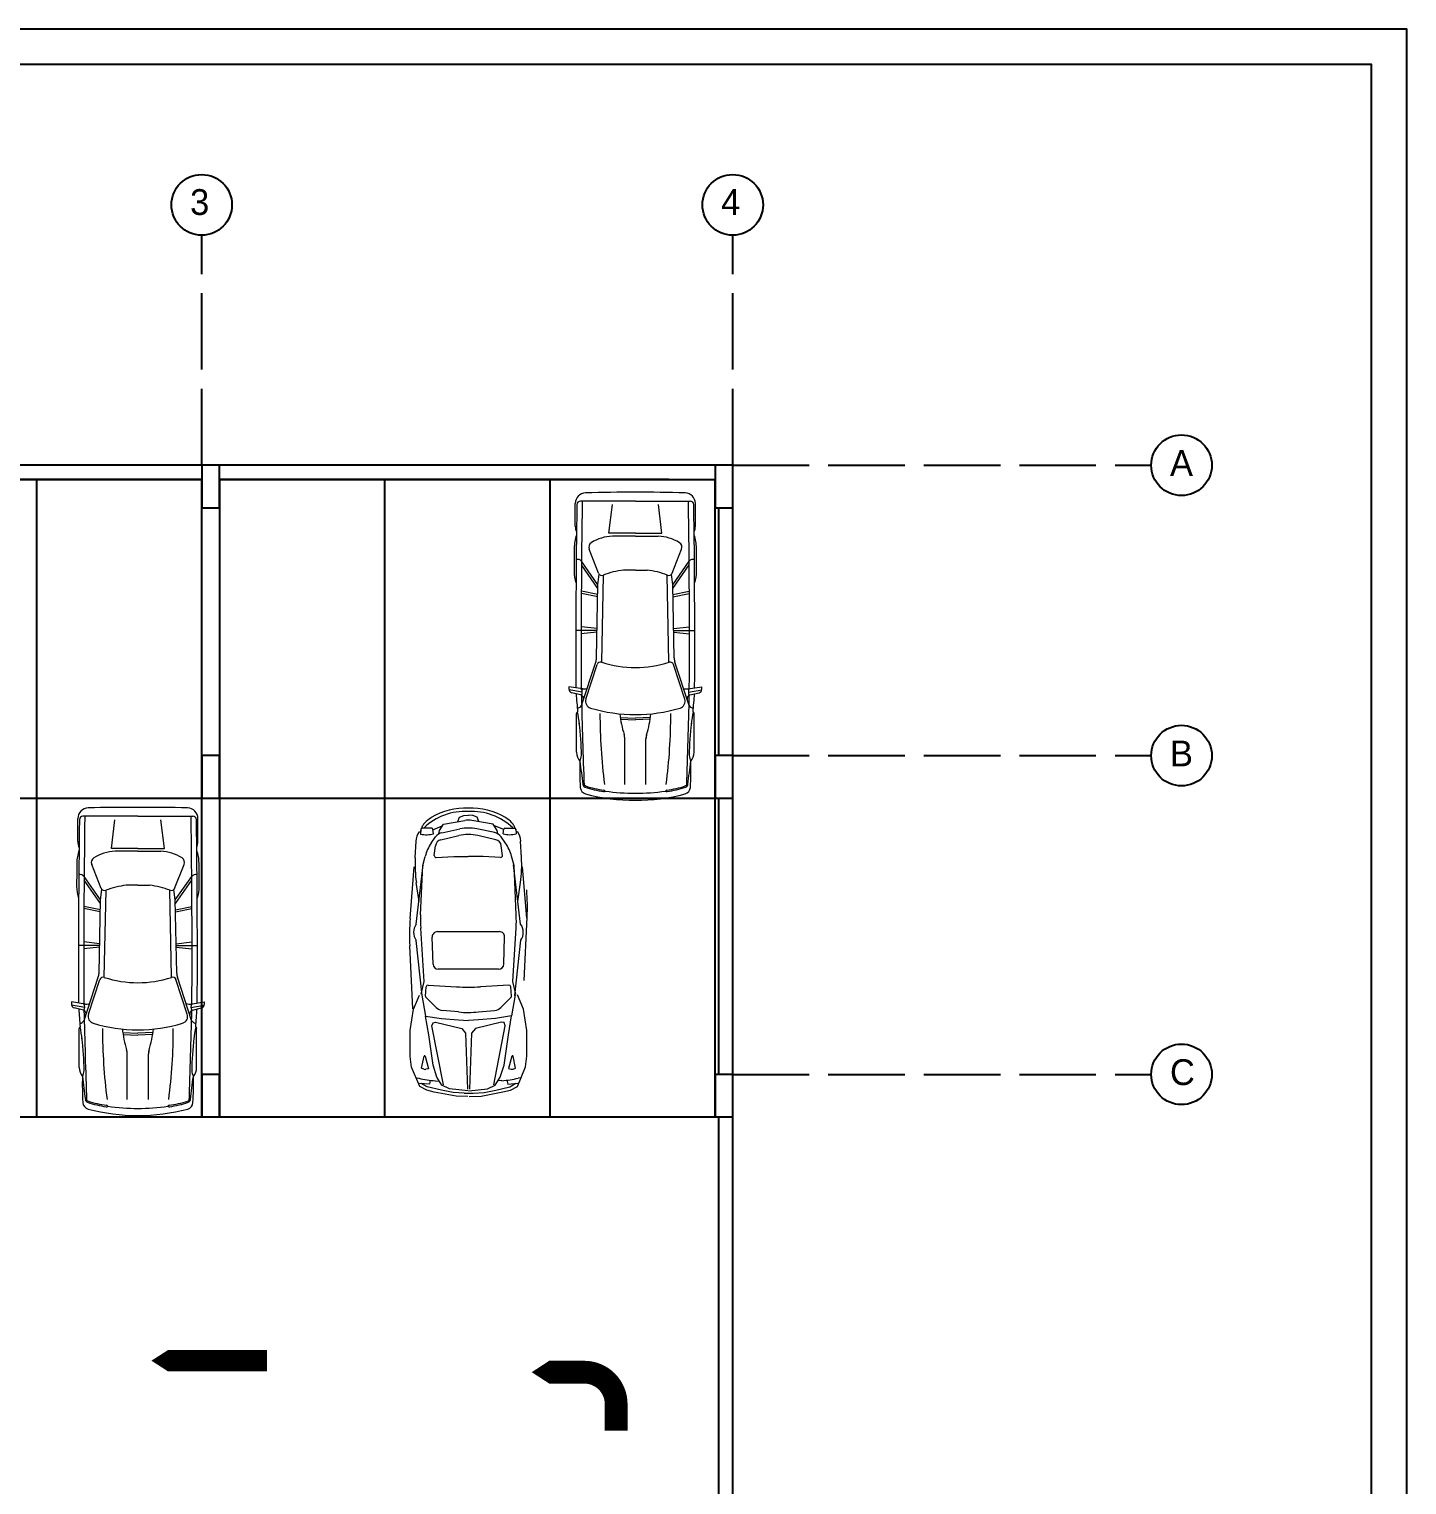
# Model space of a CAD drawing. Header units: metres. Extents: x -525 to 413, y -37 to 272.
# Drawn here: x -2.33 to 17.13, y 64.77 to 85.33 of the extents above; entities that cross this region are included whole.
import ezdxf

# ---------------------------------------------------------------- set-up
doc = ezdxf.new("R2010")
doc.units = ezdxf.units.M
doc.header["$MEASUREMENT"] = 0
doc.linetypes.add('ACAD_ISO02W100', pattern=[15, 12, -3])
doc.linetypes.add('DOT', pattern=[0.25, 0, -0.25])
doc.layers.get('0').update_dxf_attribs({"color": 254})
doc.layers.add('AUTOS', color=254, linetype='Continuous', lineweight=20)
doc.layers.add('SIMBOLOGIA', color=254, linetype='Continuous', lineweight=18)
for name, color, linetype in [('L.COLUMNA', 254, 'Continuous'), ('letra', 254, 'DOT'), ('NOFIJO', 254, 'Continuous')]:
    doc.layers.add(name, color=color, linetype=linetype)
doc.styles.get("Standard").update_dxf_attribs({"font": 'HTOWERT.TTF', "height": 0.08})

msp = doc.modelspace()

# ---------------------------------------------------------------- linework, layer by layer
at = {"ltscale": 0.02}
for p, q in [((-0.193, 78.969), (-6.893, 78.969)), ((-2.226, 78.969), (-2.226, 69.969)), ((0.107, 78.969), (-0.193, 78.969)), ((0.107, 74.469), (0.107, 78.969)), ((6.707, 78.969), (0.357, 78.969)), ((0.357, 78.969), (0.357, 74.469)), ((2.69, 78.969), (2.69, 69.969)), ((5.024, 78.969), (5.024, 69.969)), ((7.357, 74.469), (7.357, 78.969)), ((-6.893, 74.469), (0.107, 74.469)), ((0.107, 69.969), (0.107, 74.469)), ((0.357, 74.469), (7.357, 74.469)), ((0.357, 74.469), (0.357, 69.969)), ((7.357, 69.969), (7.357, 74.469)), ((-6.893, 69.969), (0.107, 69.969)), ((0.357, 69.969), (7.357, 69.969))]:
    msp.add_line(p, q, dxfattribs=at)
for p, q in [((-6.893, 78.969), (0.107, 78.969)), ((0.357, 78.969), (7.357, 78.969)), ((7.407, 78.569), (7.407, 75.069)), ((7.407, 74.469), (7.407, 70.569)), ((7.407, 69.969), (7.407, 63.969))]:
    msp.add_line(p, q)
at = {"linetype": 'Continuous'}
for points in [[(-24.871, 85.327), (-24.871, 25.927), (17.129, 25.927), (17.129, 85.327)], [(-24.371, 84.827), (-24.371, 26.427), (16.629, 26.427), (16.629, 84.827)]]:
    msp.add_lwpolyline(points, close=True, dxfattribs=at)
msp.add_lwpolyline([(-14.393, 39.169), (7.607, 39.169), (7.607, 79.169), (-14.393, 79.169)], close=True)
at = {"ltscale": 0.2}
for centre in [(0.107, 82.845), (7.607, 82.845), (13.946, 79.169), (13.946, 75.069), (13.946, 70.569)]:
    msp.add_circle(centre, 0.428, dxfattribs=at)
at = {"layer": 'AUTOS'}
for p, q in [((5.384, 78.31), (5.384, 78.63)), ((6.232, 78.663), (5.456, 78.663)), ((5.857, 78.208), (5.907, 78.613)), ((6.232, 78.663), (7.007, 78.663)), ((6.607, 78.208), (6.557, 78.613)), ((7.08, 78.31), (7.08, 78.63)), ((6.232, 78.208), (5.857, 78.208)), ((6.232, 78.168), (5.908, 78.168)), ((6.232, 78.208), (6.607, 78.208)), ((6.232, 78.168), (6.555, 78.168)), ((5.713, 77.645), (5.579, 77.983)), ((6.751, 77.645), (6.884, 77.983)), ((5.704, 77.482), (5.472, 77.814)), ((5.703, 77.431), (5.472, 77.762)), ((6.76, 77.482), (6.991, 77.814)), ((6.761, 77.431), (6.992, 77.762)), ((5.704, 77.482), (5.723, 77.629)), ((5.757, 76.388), (5.782, 77.618)), ((6.232, 77.688), (6.067, 77.688)), ((6.232, 77.688), (6.397, 77.688)), ((6.707, 76.388), (6.682, 77.618)), ((6.76, 77.482), (6.741, 77.629)), ((5.701, 77.344), (5.469, 77.389)), ((5.701, 77.313), (5.469, 77.359)), ((5.683, 76.448), (5.704, 77.482)), ((6.781, 76.448), (6.76, 77.482)), ((6.762, 77.344), (6.994, 77.389)), ((6.763, 77.313), (6.994, 77.359)), ((5.691, 76.863), (5.468, 76.888)), ((6.772, 76.863), (6.996, 76.888)), ((5.691, 76.838), (5.393, 76.838)), ((5.69, 76.813), (5.467, 76.788)), ((6.773, 76.838), (7.071, 76.838)), ((6.773, 76.813), (6.996, 76.788)), ((5.473, 75.779), (5.673, 76.389)), ((5.534, 75.867), (5.694, 76.356)), ((6.93, 75.867), (6.77, 76.356)), ((6.99, 75.779), (6.79, 76.389)), ((5.488, 76.011), (5.294, 76.041)), ((5.482, 75.964), (5.295, 75.998)), ((5.462, 75.926), (5.332, 75.957)), ((6.975, 76.011), (7.17, 76.041)), ((6.981, 75.964), (7.169, 75.998)), ((7.001, 75.926), (7.131, 75.957)), ((5.402, 75.117), (5.402, 75.665)), ((7.062, 75.117), (7.062, 75.665)), ((6.018, 75.608), (6.232, 75.598)), ((6.022, 75.583), (6.232, 75.573)), ((6.445, 75.608), (6.232, 75.598)), ((6.442, 75.583), (6.232, 75.573)), ((6.082, 74.663), (6.082, 75.306)), ((6.382, 74.663), (6.382, 75.306)), ((-0.794, 74.214), (-1.57, 74.214)), ((-0.794, 74.214), (-0.018, 74.214)), ((3.723, 74.137), (3.75, 74.201)), ((3.75, 74.201), (3.809, 74.224)), ((3.809, 74.224), (3.873, 74.228)), ((3.936, 74.224), (3.873, 74.228)), ((3.996, 74.201), (3.936, 74.224)), ((4.023, 74.138), (3.996, 74.201)), ((-1.642, 73.861), (-1.642, 74.18)), ((-1.169, 73.759), (-1.119, 74.164)), ((-0.419, 73.759), (-0.469, 74.164)), ((0.054, 73.861), (0.054, 74.18)), ((3.192, 73.991), (3.205, 74.022)), ((3.203, 74.031), (3.198, 73.962)), ((3.215, 74.047), (3.227, 74.076)), ((3.358, 74.043), (3.215, 74.043)), ((3.382, 73.966), (3.37, 74.033)), ((3.371, 74.023), (3.505, 74.077)), ((3.456, 73.964), (3.465, 74.011)), ((3.465, 74.011), (3.52, 74.103)), ((3.501, 73.981), (3.754, 74.034)), ((3.52, 74.103), (3.825, 74.153)), ((4.226, 74.103), (3.921, 74.153)), ((4.245, 73.982), (3.993, 74.034)), ((4.282, 74.012), (4.226, 74.103)), ((4.375, 74.024), (4.241, 74.078)), ((4.291, 73.965), (4.282, 74.012)), ((4.365, 73.967), (4.376, 74.034)), ((4.388, 74.044), (4.531, 74.044)), ((4.531, 74.048), (4.519, 74.077)), ((4.555, 73.993), (4.542, 74.024)), ((4.543, 74.033), (4.548, 73.964)), ((3.122, 73.625), (3.134, 73.861)), ((3.349, 73.834), (3.411, 73.922)), ((3.392, 73.658), (3.409, 73.796)), ((3.484, 73.881), (3.74, 73.94)), ((4.263, 73.881), (4.006, 73.941)), ((4.397, 73.835), (4.336, 73.923)), ((4.355, 73.659), (4.338, 73.797)), ((4.625, 73.627), (4.612, 73.862)), ((-0.794, 73.759), (-1.169, 73.759)), ((-0.794, 73.719), (-1.117, 73.719)), ((-0.794, 73.759), (-0.419, 73.759)), ((-0.794, 73.719), (-0.471, 73.719)), ((3.229, 73.517), (3.263, 73.647)), ((3.418, 73.63), (3.666, 73.644)), ((3.666, 73.644), (3.872, 73.644)), ((4.081, 73.644), (3.875, 73.644)), ((4.329, 73.631), (4.081, 73.644)), ((4.519, 73.518), (4.484, 73.648)), ((-1.313, 73.195), (-1.446, 73.534)), ((-0.275, 73.195), (-0.141, 73.534)), ((3.051, 72.77), (3.11, 73.498)), ((3.137, 72.689), (3.237, 73.528)), ((3.199, 72.822), (3.229, 73.517)), ((4.612, 72.691), (4.511, 73.529)), ((4.55, 72.823), (4.519, 73.518)), ((4.698, 72.772), (4.638, 73.499)), ((-1.322, 73.032), (-1.554, 73.364)), ((-1.323, 72.981), (-1.554, 73.312)), ((-1.322, 73.032), (-1.303, 73.18)), ((-0.794, 73.239), (-0.959, 73.239)), ((-0.794, 73.239), (-0.629, 73.239)), ((-0.266, 73.032), (-0.285, 73.18)), ((-0.266, 73.032), (-0.034, 73.364)), ((-0.265, 72.981), (-0.034, 73.312)), ((3.177, 73.01), (3.138, 73.276)), ((4.571, 73.011), (4.61, 73.277)), ((-1.343, 71.998), (-1.322, 73.032)), ((-1.269, 71.939), (-1.244, 73.169)), ((-0.319, 71.939), (-0.344, 73.169)), ((-0.245, 71.998), (-0.266, 73.032)), ((-1.325, 72.864), (-1.557, 72.909)), ((-1.324, 72.894), (-1.556, 72.94)), ((-0.263, 72.894), (-0.031, 72.94)), ((-0.263, 72.864), (-0.031, 72.909)), ((4.66, 71.895), (4.704, 72.786)), ((3.249, 71.878), (3.201, 72.635)), ((3.437, 72.584), (4.312, 72.584)), ((4.502, 71.879), (4.548, 72.636)), ((-1.335, 72.389), (-1.633, 72.389)), ((-1.334, 72.414), (-1.558, 72.439)), ((-1.335, 72.364), (-1.558, 72.339)), ((-0.254, 72.414), (-0.03, 72.439)), ((-0.253, 72.389), (0.045, 72.389)), ((-0.253, 72.364), (-0.03, 72.339)), ((3.091, 71.492), (3.045, 72.383)), ((3.221, 71.682), (3.136, 72.461)), ((3.376, 72.124), (3.364, 72.508)), ((4.374, 72.125), (4.386, 72.509)), ((4.53, 71.683), (4.613, 72.462)), ((-1.552, 71.329), (-1.353, 71.94)), ((-0.035, 71.329), (-0.235, 71.94)), ((4.301, 72.053), (3.449, 72.052)), ((-1.492, 71.418), (-1.332, 71.907)), ((-0.096, 71.418), (-0.256, 71.907)), ((3.209, 71.7), (3.249, 71.878)), ((3.269, 71.672), (3.279, 71.805)), ((3.304, 71.827), (3.704, 71.805)), ((4.446, 71.829), (4.046, 71.805)), ((4.482, 71.674), (4.472, 71.806)), ((4.542, 71.702), (4.502, 71.879)), ((-1.537, 71.561), (-1.732, 71.591)), ((-1.544, 71.514), (-1.731, 71.548)), ((-0.051, 71.561), (0.144, 71.591)), ((-0.044, 71.514), (0.143, 71.548)), ((3.217, 71.689), (3.267, 71.392)), ((3.417, 71.513), (3.276, 71.653)), ((4.334, 71.514), (4.475, 71.654)), ((4.534, 71.69), (4.484, 71.393)), ((-1.563, 71.477), (-1.693, 71.507)), ((-0.024, 71.477), (0.105, 71.507)), ((3.736, 71.45), (3.507, 71.471)), ((4.015, 71.45), (4.244, 71.472)), ((-1.624, 70.667), (-1.624, 71.216)), ((-1.008, 71.159), (-0.794, 71.149)), ((-1.004, 71.133), (-0.794, 71.124)), ((-0.58, 71.159), (-0.794, 71.149)), ((-0.584, 71.133), (-0.794, 71.124)), ((0.036, 70.667), (0.036, 71.216)), ((-0.944, 70.214), (-0.944, 70.857)), ((-0.644, 70.214), (-0.644, 70.857)), ((3.213, 70.655), (3.249, 70.826)), ((3.263, 70.826), (3.31, 70.649)), ((4.489, 70.827), (4.442, 70.65)), ((4.54, 70.656), (4.504, 70.827)), ((3.145, 70.52), (3.174, 70.513)), ((3.246, 70.642), (3.213, 70.655)), ((3.31, 70.649), (3.273, 70.641)), ((4.442, 70.65), (4.479, 70.642)), ((4.507, 70.644), (4.54, 70.656)), ((4.608, 70.522), (4.579, 70.515)), ((3.323, 70.43), (3.183, 70.442)), ((3.293, 70.392), (3.208, 70.442)), ((3.493, 70.347), (3.293, 70.392)), ((3.335, 70.485), (3.323, 70.43)), ((3.407, 70.479), (3.455, 70.475)), ((3.659, 70.313), (3.493, 70.347)), ((3.812, 70.305), (3.659, 70.313)), ((3.942, 70.305), (4.095, 70.314)), ((4.095, 70.314), (4.26, 70.348)), ((4.26, 70.348), (4.46, 70.393)), ((4.346, 70.48), (4.298, 70.476)), ((4.418, 70.486), (4.43, 70.432)), ((4.43, 70.432), (4.57, 70.443)), ((4.46, 70.393), (4.545, 70.443))]:
    msp.add_line(p, q, dxfattribs=at)
for points in [[(3.867, 70.257), (3.701, 70.263), (3.391, 70.319), (3.285, 70.347), (3.187, 70.397), (3.072, 70.671), (3.051, 70.822), (3.051, 71.186), (3.098, 71.488), (3.183, 71.689)], [(3.886, 70.257), (4.052, 70.263), (4.362, 70.32), (4.469, 70.348), (4.566, 70.398), (4.681, 70.673), (4.701, 70.824), (4.701, 71.187), (4.654, 71.489), (4.568, 71.69)], [(3.871, 70.338), (3.608, 70.365), (3.501, 70.416), (3.43, 70.528), (3.374, 70.698), (3.313, 71.127), (3.267, 71.392), (3.496, 71.356), (3.735, 71.337), (3.876, 71.329)], [(3.882, 70.338), (4.145, 70.365), (4.252, 70.417), (4.323, 70.529), (4.379, 70.699), (4.439, 71.129), (4.484, 71.393), (4.256, 71.356), (4.016, 71.337), (3.876, 71.329)], [(3.521, 70.42), (3.358, 71.252), (3.375, 71.298), (3.409, 71.306), (3.779, 71.216), (3.833, 71.15), (3.862, 70.362)], [(4.232, 70.421), (4.394, 71.253), (4.377, 71.299), (4.343, 71.307), (3.973, 71.216), (3.918, 71.15), (3.891, 70.362)]]:
    msp.add_lwpolyline(points, dxfattribs=at)
for centre, radius, start, end in [((5.534, 78.63), 0.15, 91.5284, 180), ((6.159, 55.179), 23.609, 89.824, 91.5284), ((6.304, 55.179), 23.609, 88.4716, 90.176), ((6.93, 78.63), 0.15, 0, 88.4716), ((141.9, 76.688), 136.508, 179.1916, 180.27809), ((5.456, 78.613), 0.05, 90, 179.1916), ((141.9, 76.688), 136.433, 179.17045, 180.28319), ((-129.437, 76.688), 136.433, 359.71681, 0.82955), ((7.007, 78.613), 0.05, 0.8084, 90), ((-129.437, 76.688), 136.508, 359.72191, 0.8084), ((5.926, 77.998), 0.557, 160.511, 179.9102), ((5.685, 78.321), 0.302, 182.0107, 199.6993), ((5.926, 77.579), 0.589, 91.7286, 122.6874), ((6.537, 77.579), 0.589, 57.3126, 88.2714), ((6.778, 78.321), 0.302, 340.3007, 357.9893), ((6.538, 77.998), 0.557, 0.0898, 19.489), ((141.9, 76.688), 136.538, 179.44987, 179.58524), ((5.649, 78.012), 0.075, 122.6874, 202.3801), ((6.815, 78.012), 0.075, 337.6199, 57.3126), ((-129.437, 76.688), 136.538, 0.41476, 0.55013), ((5.414, 77.764), 0.0764, 40.4212, 102.5469), ((7.05, 77.764), 0.0764, 77.4531, 139.5788), ((5.846, 77.667), 0.48, 178.863, 199.997), ((5.759, 77.663), 0.05, 201.3351, 292.4251), ((6.177, 76.621), 1.073, 95.9218, 111.8147), ((6.286, 76.621), 1.073, 68.1853, 84.0782), ((6.704, 77.663), 0.05, 247.5749, 338.6649), ((6.617, 77.667), 0.48, 340.003, 1.137), ((5.483, 76.452), 0.2, 341.8758, 358.8358), ((5.741, 76.341), 0.05, 72.0523, 161.8758), ((6.232, 77.855), 1.542, 252.0523, 270), ((6.232, 77.855), 1.542, 270, 287.9477), ((6.722, 76.341), 0.05, 18.1242, 107.9477), ((6.981, 76.452), 0.2, 181.1642, 198.1242), ((141.9, 76.64), 136.608, 180.25122, 180.26624), ((5.344, 76.006), 0.05, 180.2662, 256.7526), ((156.127, 88.385), 151.245, 184.71917, 184.81546), ((5.44, 75.87), 0.0605, 347.2131, 68.0442), ((5.395, 75.968), 0.087, 328.8418, 31.7627), ((151.124, 79.505), 145.698, 181.40895, 181.91339), ((5.503, 76.152), 0.142, 258.0908, 289.9472), ((5.629, 75.836), 0.1, 161.8758, 253.3691), ((6.835, 75.836), 0.1, 286.6309, 18.1242), ((6.96, 76.152), 0.142, 250.0528, 281.9092), ((-138.66, 79.505), 145.698, 358.08661, 358.59105), ((7.024, 75.87), 0.0605, 111.9558, 192.7869), ((7.068, 75.968), 0.087, 148.2373, 211.1582), ((-143.664, 88.385), 151.245, 355.18454, 355.28083), ((7.12, 76.006), 0.05, 283.2474, 359.7338), ((-129.437, 76.64), 136.608, 359.73376, 359.74878), ((5.432, 75.663), 0.0302, 122.6308, 176.3249), ((5.393, 75.829), 0.0947, 281.2743, 327.7767), ((2.604, 75.172), 2.859, 6.8617, 10.4085), ((6.232, 77.855), 2.207, 253.3691, 270), ((13.479, 75.656), 7.747, 179.9343, 187.3641), ((7.505, 75.817), 1.501, 186.0192, 197.4491), ((6.232, 77.855), 2.207, 270, 286.6309), ((4.959, 75.817), 1.501, 342.5509, 353.9808), ((-1.015, 75.656), 7.747, 352.6359, 0.0657), ((7.07, 75.829), 0.0947, 212.2233, 258.7257), ((9.859, 75.172), 2.859, 169.5915, 173.1383), ((7.032, 75.663), 0.0302, 3.6751, 57.3692), ((1.248, 75.006), 4.224, 0.9026, 7.1044), ((11.215, 75.006), 4.224, 172.8956, 179.0974), ((5.882, 75.306), 0.2, 0, 17.4491), ((5.982, 75.322), 0.1, 0, 17.9901), ((6.582, 75.306), 0.2, 162.5509, 180), ((6.482, 75.322), 0.1, 162.0099, 180), ((5.622, 75.124), 0.22, 181.9598, 217.953), ((5.232, 75.097), 0.241, 333.5125, 354.2617), ((7.231, 75.097), 0.241, 185.7383, 206.4875), ((6.842, 75.124), 0.22, 322.047, 358.0402), ((10.102, 74.872), 4.655, 178.5567, 183.0944), ((160.524, 94.407), 156.286, 187.13721, 187.2567), ((-148.06, 94.407), 156.286, 352.7433, 352.86279), ((2.362, 74.872), 4.655, 356.9056, 1.4433), ((5.553, 74.626), 0.1, 183.0944, 255.2785), ((5.539, 74.67), 0.05, 185.208, 219.3249), ((5.533, 74.665), 0.0418, 219.2631, 220.7931), ((5.517, 74.613), 0.0292, 68.8501, 123.3141), ((5.533, 74.665), 0.0418, 220.7931, 253.3338), ((5.987, 75.997), 1.449, 251.2299, 261.9906), ((5.974, 76.022), 1.452, 252.0988, 262.6601), ((6.49, 76.022), 1.452, 277.3399, 287.9012), ((6.477, 75.997), 1.449, 278.0094, 288.7701), ((6.947, 74.613), 0.0292, 56.6859, 111.1499), ((6.91, 74.626), 0.1, 284.7215, 356.9056), ((6.931, 74.665), 0.0418, 286.6662, 319.2069), ((6.925, 74.67), 0.05, 320.6751, 354.792), ((6.931, 74.665), 0.0418, 319.2069, 320.7369), ((6.232, 77.208), 2.77, 255.2785, 270), ((5.788, 74.591), 0.0292, 258.4027, 309.8044), ((5.782, 74.553), 0.0292, 30.9336, 82.3354), ((6.237, 77.6), 3.062, 261.9295, 269.9089), ((6.227, 77.6), 3.062, 270.0911, 278.0705), ((6.232, 77.208), 2.77, 270, 284.7215), ((6.682, 74.553), 0.0292, 97.6646, 149.0664), ((6.675, 74.591), 0.0292, 230.1956, 281.5973), ((-1.492, 74.18), 0.15, 91.5284, 180), ((-1.57, 74.164), 0.05, 90, 179.1916), ((134.875, 72.238), 136.433, 179.17045, 180.28319), ((-0.866, 50.73), 23.609, 89.824, 91.5284), ((-0.721, 50.73), 23.609, 88.4716, 90.176), ((-0.096, 74.18), 0.15, 0, 88.4716), ((-136.462, 72.238), 136.433, 359.71681, 0.82955), ((-0.018, 74.164), 0.05, 0.8084, 90), ((3.819, 73.463), 0.818, 86.2451, 134.5195), ((3.843, 73.351), 0.977, 88.0694, 120.4577), ((3.905, 73.351), 0.977, 59.6553, 92.0435), ((3.928, 73.463), 0.818, 45.5935, 93.8679), ((134.875, 72.238), 136.508, 179.1916, 180.27809), ((-136.462, 72.238), 136.508, 359.72191, 0.8084), ((3.408, 73.847), 0.275, 147.3299, 177.1824), ((3.215, 74.03), 0.0123, 90, 176.3304), ((3.363, 74.019), 0.147, 136.3836, 157.2014), ((3.561, 73.83), 0.42, 120.4577, 136.3836), ((3.358, 74.03), 0.0123, 9.6077, 90), ((3.874, 73.458), 0.588, 78.3436, 101.7694), ((3.873, 73.863), 0.294, 80.7246, 99.3883), ((4.388, 74.031), 0.0123, 90.113, 170.5053), ((4.186, 73.831), 0.42, 43.7293, 59.6553), ((4.383, 74.02), 0.147, 22.9116, 43.7293), ((4.531, 74.032), 0.0123, 3.7825, 90.113), ((4.338, 73.848), 0.275, 2.9306, 32.783), ((-1.34, 73.871), 0.302, 182.0107, 199.6993), ((-0.248, 73.871), 0.302, 340.3007, 357.9893), ((3.283, 74.303), 0.351, 256.0961, 286.3535), ((3.832, 73.497), 0.588, 145.07, 165.2551), ((3.506, 73.785), 0.0981, 103.1226, 173.376), ((3.531, 73.837), 0.147, 101.7694, 145.07), ((3.874, 73.367), 0.588, 76.9903, 103.1226), ((4.215, 73.838), 0.147, 35.0429, 78.3436), ((4.241, 73.786), 0.0981, 6.737, 76.9903), ((4.463, 74.304), 0.351, 253.7595, 284.0169), ((3.916, 73.497), 0.588, 14.8579, 35.0429), ((-1.1, 73.548), 0.557, 160.511, 179.9102), ((-1.377, 73.562), 0.075, 122.6874, 202.3801), ((-1.099, 73.13), 0.589, 91.7286, 122.6874), ((-0.488, 73.13), 0.589, 57.3126, 88.2714), ((-0.211, 73.562), 0.075, 337.6199, 57.3126), ((-0.488, 73.548), 0.557, 0.0898, 19.489), ((4.885, 73.533), 1.765, 176.9998, 188.3676), ((3.417, 73.655), 0.0245, 173.376, 273.115), ((4.33, 73.656), 0.0245, 266.9979, 6.737), ((2.862, 73.531), 1.765, 351.7454, 3.1132), ((134.875, 72.238), 136.538, 179.44987, 179.58524), ((-1.612, 73.314), 0.0764, 40.4212, 102.5469), ((0.024, 73.314), 0.0764, 77.4531, 139.5788), ((-136.462, 72.238), 136.538, 0.41476, 0.55013), ((-1.18, 73.217), 0.48, 178.863, 199.997), ((-1.266, 73.214), 0.05, 201.3351, 292.4251), ((-0.848, 72.171), 1.073, 95.9218, 111.8147), ((-0.739, 72.171), 1.073, 68.1853, 84.0782), ((-0.321, 73.214), 0.05, 247.5749, 338.6649), ((-0.408, 73.217), 0.48, 340.003, 1.137), ((1.765, 72.931), 2.942, 357.1678, 4.7177), ((5.984, 72.534), 2.942, 175.3952, 182.9452), ((4.963, 72.746), 1.765, 177.5491, 183.6237), ((2.786, 72.744), 1.765, 356.4893, 2.5638), ((3.299, 72.574), 0.199, 144.6492, 214.7769), ((3.437, 72.51), 0.0736, 89.9245, 181.8201), ((4.312, 72.511), 0.0736, 358.2929, 90.1885), ((4.45, 72.575), 0.199, 325.336, 35.4638), ((-1.543, 72.002), 0.2, 341.8758, 358.8358), ((-1.284, 71.891), 0.05, 72.0523, 161.8758), ((-0.303, 71.891), 0.05, 18.1242, 107.9477), ((-0.045, 72.002), 0.2, 181.1642, 198.1242), ((3.449, 72.126), 0.0736, 181.8201, 269.9989), ((4.301, 72.127), 0.0736, 270.1141, 358.2929), ((-0.794, 73.405), 1.542, 252.0523, 270), ((-0.794, 73.405), 1.542, 270, 287.9477), ((3.303, 71.803), 0.0245, 86.7256, 175.7151), ((3.872, 74.742), 2.942, 266.7256, 273.3874), ((4.448, 71.804), 0.0245, 4.3979, 93.3874), ((134.875, 72.19), 136.608, 180.25122, 180.26624), ((-1.682, 71.556), 0.05, 180.2662, 256.7526), ((-1.631, 71.518), 0.087, 328.8418, 31.7627), ((-1.523, 71.702), 0.142, 258.0908, 289.9472), ((-0.065, 71.702), 0.142, 250.0528, 281.9092), ((0.043, 71.518), 0.087, 148.2373, 211.1582), ((0.094, 71.556), 0.05, 283.2474, 359.7338), ((-136.462, 72.19), 136.608, 359.73376, 359.74878), ((3.293, 71.671), 0.0245, 175.7151, 225.3046), ((4.458, 71.672), 0.0245, 314.8083, 4.3979), ((149.102, 83.936), 151.245, 184.71917, 184.81546), ((-1.633, 71.38), 0.0947, 281.2743, 327.7767), ((-1.586, 71.421), 0.0605, 347.2131, 68.0442), ((144.098, 75.056), 145.698, 181.40895, 181.91339), ((-1.397, 71.387), 0.1, 161.8758, 253.3691), ((-0.191, 71.387), 0.1, 286.6309, 18.1242), ((-145.686, 75.056), 145.698, 358.08661, 358.59105), ((-0.002, 71.421), 0.0605, 111.9558, 192.7869), ((0.045, 71.38), 0.0947, 212.2233, 258.7257), ((-150.689, 83.936), 151.245, 355.18454, 355.28083), ((3.521, 71.618), 0.147, 225.3046, 264.6214), ((3.874, 72.914), 1.471, 264.6214, 275.4916), ((4.23, 71.618), 0.147, 275.4916, 314.8083), ((-1.594, 71.214), 0.0302, 122.6308, 176.3249), ((-4.421, 70.723), 2.859, 6.8617, 10.4085), ((-0.794, 73.405), 2.207, 253.3691, 270), ((6.453, 71.207), 7.747, 179.9343, 187.3641), ((0.479, 71.367), 1.501, 186.0192, 197.4491), ((-0.794, 73.405), 2.207, 270, 286.6309), ((-2.067, 71.367), 1.501, 342.5509, 353.9808), ((-8.041, 71.207), 7.747, 352.6359, 0.0657), ((2.834, 70.723), 2.859, 169.5915, 173.1383), ((0.006, 71.214), 0.0302, 3.6751, 57.3692), ((-5.777, 70.556), 4.224, 0.9026, 7.1044), ((-1.144, 70.857), 0.2, 0, 17.4491), ((-0.444, 70.857), 0.2, 162.5509, 180), ((4.189, 70.556), 4.224, 172.8956, 179.0974), ((-1.044, 70.872), 0.1, 0, 17.9901), ((-0.544, 70.872), 0.1, 162.0099, 180), ((3.256, 70.824), 0.00736, 14.96, 168.1125), ((4.497, 70.825), 0.00736, 12.0005, 165.153), ((-1.404, 70.675), 0.22, 181.9598, 217.953), ((3.076, 70.422), 4.655, 178.5567, 183.0944), ((-1.793, 70.647), 0.241, 333.5125, 354.2617), ((153.498, 89.957), 156.286, 187.13721, 187.2567), ((-155.086, 89.957), 156.286, 352.7433, 352.86279), ((0.206, 70.647), 0.241, 185.7383, 206.4875), ((-4.664, 70.422), 4.655, 356.9056, 1.4433), ((-0.184, 70.675), 0.22, 322.047, 358.0402), ((3.507, 71.946), 1.471, 256.9166, 266.0811), ((3.263, 70.688), 0.049, 249.9787, 282.5384), ((4.243, 71.947), 1.471, 274.0319, 283.1964), ((4.49, 70.69), 0.049, 257.5746, 290.1342), ((3.876, 71.48), 1.177, 266.8942, 273.2188), ((-1.472, 70.176), 0.1, 183.0944, 255.2785), ((-1.487, 70.22), 0.05, 185.208, 219.3249), ((-1.509, 70.164), 0.0292, 68.8501, 123.3141), ((-1.493, 70.215), 0.0418, 219.2631, 220.7931), ((-1.493, 70.215), 0.0418, 220.7931, 253.3338), ((-1.039, 71.547), 1.449, 251.2299, 261.9906), ((-1.052, 71.573), 1.452, 252.0988, 262.6601), ((-1.238, 70.141), 0.0292, 258.4027, 309.8044), ((-1.244, 70.104), 0.0292, 30.9336, 82.3354), ((-0.789, 73.15), 3.062, 261.9295, 269.9089), ((-0.799, 73.15), 3.062, 270.0911, 278.0705), ((-0.344, 70.104), 0.0292, 97.6646, 149.0664), ((-0.35, 70.141), 0.0292, 230.1956, 281.5973), ((-0.536, 71.573), 1.452, 277.3399, 287.9012), ((-0.549, 71.547), 1.449, 278.0094, 288.7701), ((-0.079, 70.164), 0.0292, 56.6859, 111.1499), ((-0.116, 70.176), 0.1, 284.7215, 356.9056), ((-0.095, 70.215), 0.0418, 286.6662, 319.2069), ((-0.095, 70.215), 0.0418, 319.2069, 320.7369), ((-0.101, 70.22), 0.05, 320.6751, 354.792), ((-0.794, 72.758), 2.77, 255.2785, 270), ((-0.794, 72.758), 2.77, 270, 284.7215)]:
    msp.add_arc(centre, radius, start, end, dxfattribs=at)
at = {"layer": 'L.COLUMNA', "linetype": 'ACAD_ISO02W100', "ltscale": 0.09}
for p, q in [((0.107, 79.169), (0.107, 82.416)), ((7.607, 79.169), (7.607, 82.416)), ((7.607, 79.169), (13.518, 79.169)), ((7.607, 75.069), (13.518, 75.069)), ((7.607, 70.569), (13.518, 70.569))]:
    msp.add_line(p, q, dxfattribs=at)
at = {"layer": 'NOFIJO', "ltscale": 0.02}
for points in [[(0.107, 78.569), (0.357, 78.569), (0.357, 79.169), (0.107, 79.169)], [(7.357, 78.569), (7.607, 78.569), (7.607, 79.169), (7.357, 79.169)], [(0.107, 74.469), (0.357, 74.469), (0.357, 75.069), (0.107, 75.069)], [(7.357, 74.469), (7.607, 74.469), (7.607, 75.069), (7.357, 75.069)], [(0.107, 69.969), (0.357, 69.969), (0.357, 70.569), (0.107, 70.569)], [(7.357, 69.969), (7.607, 69.969), (7.607, 70.569), (7.357, 70.569)]]:
    msp.add_lwpolyline(points, close=True, dxfattribs=at)
at = {"layer": 'SIMBOLOGIA'}
for points in [[(1.029, 66.526, 0.301, 0.301, 0), (-0.002, 66.526, 0.773, 0, 0), (-0.603, 66.526, 0, 0, 0)], [(5.961, 65.539, 0.322, 0.322, 0), (5.961, 65.912, 0.322, 0.322, 0.413674), (5.51, 66.364, 0.322, 0.322, 0), (5.369, 66.364, 0.782, 0, 0), (4.768, 66.364, 0, 0, 0)]]:
    msp.add_lwpolyline(points, format="xyseb", dxfattribs=at)

# ---------------------------------------------------------------- texts
at = {"layer": 'letra', "linetype": 'ACAD_ISO02W100', "ltscale": 0.009}
for s, p in [('3', (-0.057, 82.703)), ('4', (7.443, 82.703)), ('A', (13.783, 79.018)), ('B', (13.783, 74.918)), ('C', (13.783, 70.418))]:
    msp.add_text(s, height=0.364, dxfattribs=at).set_placement(p)

doc.saveas('drawing.dxf')
